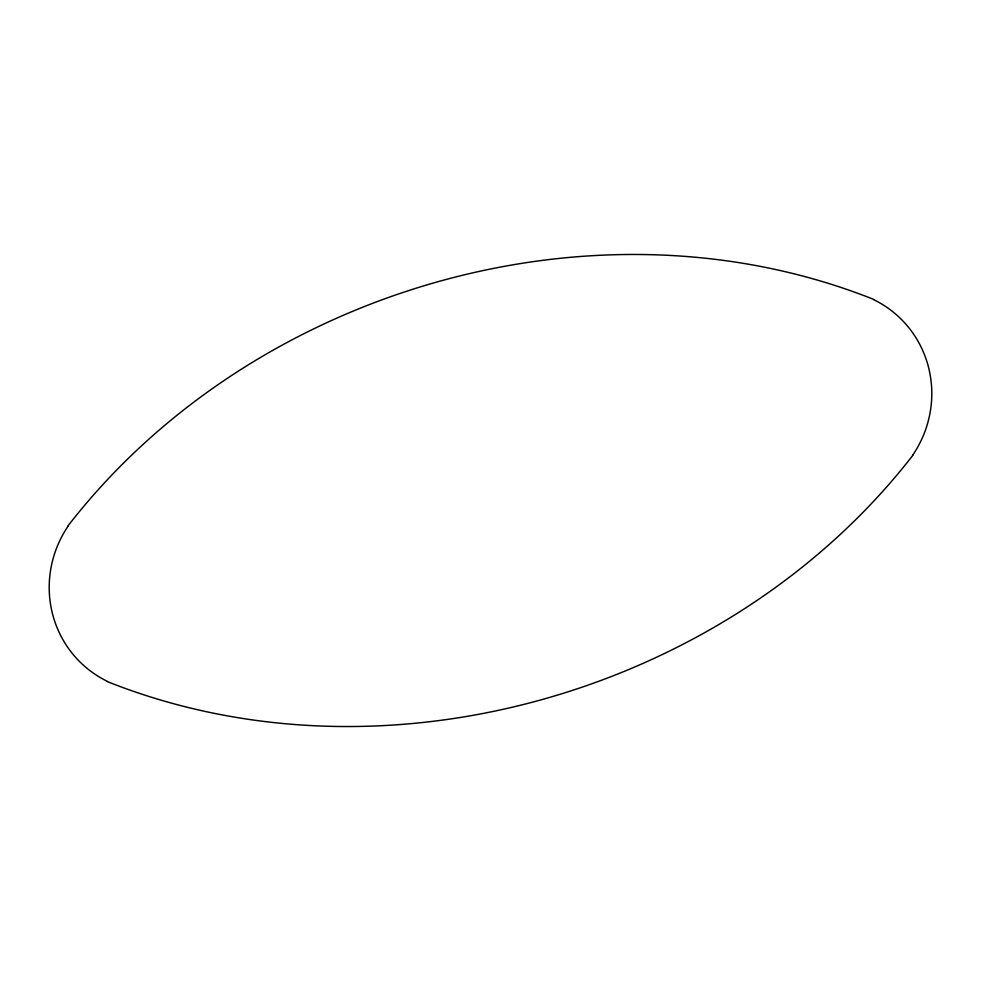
<?xml version="1.0" encoding="UTF-8"?>
<svg xmlns="http://www.w3.org/2000/svg" width="981" height="981" viewBox="0 0 981 981"><rect width="100%" height="100%" fill="white"/><g stroke="black" fill="none" stroke-linecap="round" stroke-linejoin="round"><path stroke-width="1.47" d="M67.689 526.282C250.253 290.192 594.719 188.389 873.715 299.401M913.311 454.718C730.747 690.808 386.281 792.611 107.285 681.599M107.395 681.378A108.02 105.274 -52.1 0 1 67.897 526.417M873.605 299.622A108.02 105.274 -52.1 0 1 913.103 454.583"/></g></svg>
